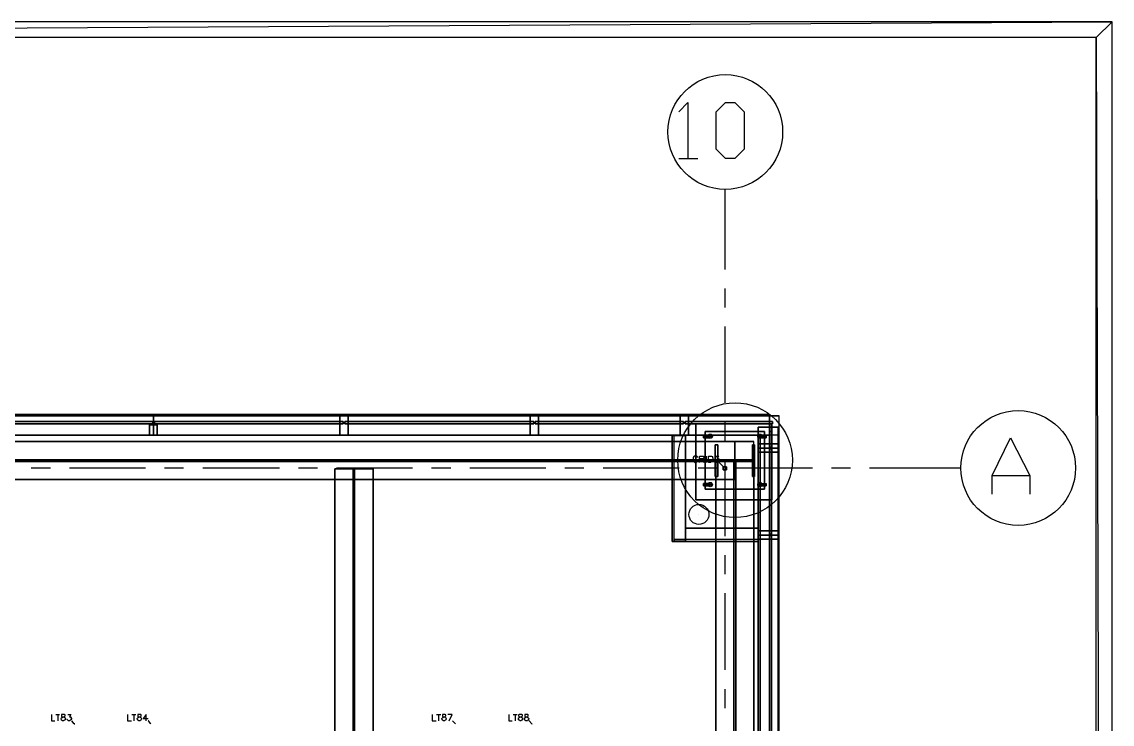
# Model space of a CAD drawing. Header units: metres. Extents: x 114 to 218, y 8 to 180.
# Drawn here: x 179.33 to 213.69, y 153.97 to 176.08 of the extents above; entities that cross this region are included whole.
import ezdxf

# ---------------------------------------------------------------- set-up
doc = ezdxf.new("R2010")
doc.units = ezdxf.units.M
doc.header["$MEASUREMENT"] = 0
for name, color, linetype in [('A-2D-GLAZ', 7, 'Continuous'), ('A-2D-GLAZ-CWMG', 7, 'Continuous'), ('A-2D-I-WALL', 7, 'Continuous'), ('A-3D-GLAZ-CURT', 7, 'Continuous'), ('A-3D-GLAZ-CWMG', 7, 'Continuous'), ('A-3D-I-WALL', 7, 'Continuous'), ('A-TFP-GRID-REFERENCE', 7, 'Continuous'), ('A_GRID', 7, 'Continuous'), ('E-TFP-LIGHT', 7, 'Continuous'), ('PL-ST-Pipe', 7, 'Continuous'), ('S-3D-BEAM', 7, 'Continuous'), ('S-3D-Cols', 7, 'Continuous'), ('S-3D-FTNG', 7, 'Continuous'), ('S-3D-PILR', 7, 'Continuous'), ('S-3D-SLAB', 7, 'Continuous'), ('S-3D-Steel', 7, 'Continuous'), ('S-3D-WALL', 7, 'Continuous')]:
    doc.layers.add(name, color=color, linetype=linetype)

msp = doc.modelspace()

# ---------------------------------------------------------------- linework, layer by layer
for points in [[(123.92, 176.085), (124.428, 175.593), (213.688, 176.085), (123.92, 176.085), (123.92, 176.085)], [(124.428, 175.593), (213.688, 176.085), (213.18, 175.593), (124.428, 175.593), (124.428, 175.593)], [(213.688, 176.085), (213.18, 175.593), (213.688, 12.285), (213.688, 176.085), (213.688, 176.085)], [(213.18, 175.593), (213.688, 12.285), (213.18, 12.792), (213.18, 175.593), (213.18, 175.593)]]:
    msp.add_lwpolyline(points)
at = {"layer": 'A-2D-GLAZ', "color": 9, "true_color": 0xbababa}
for points in [[(177.51, 163.426), (183.463, 163.426), (183.463, 163.503), (177.51, 163.503), (177.51, 163.426)], [(183.509, 163.426), (189.462, 163.426), (189.462, 163.503), (183.509, 163.503), (183.509, 163.426)], [(189.508, 163.426), (195.461, 163.426), (195.461, 163.503), (189.508, 163.503), (189.508, 163.426)], [(195.507, 163.426), (200.183, 163.426), (200.183, 163.503), (195.507, 163.503), (195.507, 163.426)], [(200.229, 163.426), (202.982, 163.426), (202.982, 163.503), (200.229, 163.503), (200.229, 163.426)], [(202.89, 163.426), (202.89, 162.687), (202.952, 162.687), (202.952, 163.426), (202.89, 163.426)], [(202.89, 162.641), (202.89, 159.949), (202.952, 159.949), (202.952, 162.641), (202.89, 162.641)], [(202.89, 159.903), (202.89, 153.351), (202.952, 153.351), (202.952, 159.903), (202.89, 159.903)]]:
    msp.add_lwpolyline(points, dxfattribs=at)
at = {"layer": 'A-2D-GLAZ-CWMG', "color": 9, "true_color": 0xbababa}
for points in [[(167.112, 163.718), (189.354, 163.718)], [(189.616, 163.072), (189.616, 163.718), (189.354, 163.718), (189.354, 163.072)], [(189.616, 163.718), (195.353, 163.718)], [(195.614, 163.072), (195.614, 163.718), (195.353, 163.718), (195.353, 163.072)], [(195.614, 163.718), (200.075, 163.718)], [(200.337, 163.072), (200.337, 163.718), (200.075, 163.718), (200.075, 163.072), (200.337, 163.072)], [(200.337, 163.718), (202.89, 163.718), (202.89, 163.503)], [(183.601, 163.072), (183.601, 163.395), (183.509, 163.395), (183.509, 163.503), (183.463, 163.503), (183.463, 163.395), (183.355, 163.395), (183.355, 163.072)], [(202.536, 163.318), (202.89, 163.318)], [(202.536, 163.318), (202.536, 162.795)], [(202.952, 163.318), (203.167, 163.318), (203.167, 162.795)], [(183.678, 163.072), (183.74, 163.072)], [(189.677, 163.072), (189.739, 163.072)], [(195.676, 163.072), (195.753, 163.072)], [(199.768, 163.072), (200.075, 163.072)], [(200.337, 163.072), (202.89, 163.072)], [(202.536, 162.534), (203.167, 162.534), (203.167, 162.795), (202.536, 162.795), (202.536, 162.534)], [(202.536, 162.534), (202.536, 160.134)], [(203.167, 162.534), (203.167, 160.057)], [(202.536, 159.796), (203.167, 159.796), (203.167, 160.057), (202.536, 160.057), (202.536, 159.796)], [(203.167, 159.796), (203.167, 146.983)], [(202.536, 159.719), (202.536, 153.458)]]:
    msp.add_lwpolyline(points, dxfattribs=at)
at = {"layer": 'A-2D-I-WALL', "color": 9, "true_color": 0xbababa}
for points in [[(199.829, 163.057), (199.829, 159.719)], [(200.244, 160.134), (200.244, 163.057), (199.829, 163.057)], [(199.891, 159.78), (199.891, 163.057)], [(199.829, 159.719), (202.536, 159.719), (202.536, 160.134), (200.244, 160.134)], [(202.536, 159.78), (199.891, 159.78)]]:
    msp.add_lwpolyline(points, dxfattribs=at)
at = {"layer": 'A-3D-GLAZ-CURT', "color": 131, "true_color": 0x7fffff}
for points in [[(183.463, 163.503), (177.51, 163.503), (183.463, 163.503)], [(183.463, 163.426), (177.51, 163.426), (183.463, 163.426)], [(183.463, 163.426), (183.463, 163.503), (183.463, 163.426)], [(183.463, 163.503), (183.463, 163.503)], [(183.463, 163.503), (183.463, 163.503)], [(183.463, 163.426), (183.463, 163.426)], [(183.509, 163.426), (183.509, 163.503), (183.509, 163.426)], [(189.462, 163.503), (183.509, 163.503), (189.462, 163.503)], [(183.509, 163.503), (183.509, 163.503)], [(183.509, 163.503), (183.509, 163.503)], [(189.462, 163.426), (183.509, 163.426), (189.462, 163.426)], [(183.509, 163.426), (183.509, 163.426)], [(183.509, 163.426), (183.509, 163.426)], [(189.462, 163.426), (189.462, 163.503), (189.462, 163.426)], [(189.462, 163.503), (189.462, 163.503)], [(189.462, 163.503), (189.462, 163.503)], [(189.462, 163.426), (189.462, 163.426)], [(189.508, 163.426), (189.508, 163.503), (189.508, 163.426)], [(195.461, 163.503), (189.508, 163.503), (195.461, 163.503)], [(189.508, 163.503), (189.508, 163.503)], [(189.508, 163.503), (189.508, 163.503)], [(195.461, 163.426), (189.508, 163.426), (195.461, 163.426)], [(189.508, 163.426), (189.508, 163.426)], [(189.508, 163.426), (189.508, 163.426)], [(195.461, 163.426), (195.461, 163.503), (195.461, 163.426)], [(195.461, 163.503), (195.461, 163.503)], [(195.461, 163.503), (195.461, 163.503)], [(195.461, 163.426), (195.461, 163.426)], [(195.507, 163.426), (195.507, 163.503), (195.507, 163.426)], [(200.183, 163.503), (195.507, 163.503), (200.183, 163.503)], [(195.507, 163.503), (195.507, 163.503)], [(195.507, 163.503), (195.507, 163.503)], [(200.183, 163.426), (195.507, 163.426), (200.183, 163.426)], [(195.507, 163.426), (195.507, 163.426)], [(195.507, 163.426), (195.507, 163.426)], [(200.183, 163.426), (200.183, 163.503), (200.183, 163.426)], [(200.183, 163.503), (200.183, 163.503)], [(200.183, 163.503), (200.183, 163.503)], [(200.183, 163.426), (200.183, 163.426)], [(202.982, 163.426), (200.229, 163.426), (202.982, 163.426), (202.982, 163.503), (200.229, 163.503), (200.229, 163.426), (200.229, 163.503), (202.982, 163.503), (202.982, 163.426)], [(200.229, 163.503), (200.229, 163.503)], [(200.229, 163.503), (200.229, 163.503)], [(200.229, 163.426), (200.229, 163.426)], [(200.229, 163.426), (200.229, 163.426)], [(202.89, 162.687), (202.89, 163.426), (202.89, 162.687), (202.952, 162.687), (202.952, 163.426), (202.89, 163.426), (202.952, 163.426), (202.952, 162.687), (202.89, 162.687)], [(202.89, 163.426), (202.89, 163.426)], [(202.89, 163.426), (202.89, 163.426)], [(202.952, 163.426), (202.952, 163.426)], [(202.952, 163.426), (202.952, 163.426)], [(202.982, 163.503), (202.982, 163.503)], [(202.982, 163.503), (202.982, 163.503)], [(202.982, 163.426), (202.982, 163.426)], [(202.89, 163.18), (202.952, 163.18), (202.952, 162.687), (202.89, 162.687), (202.952, 162.687), (202.952, 163.18), (202.89, 163.18), (202.89, 162.687), (202.89, 163.18)], [(202.89, 163.18), (202.89, 163.18)], [(202.952, 163.18), (202.952, 163.18)], [(202.89, 162.687), (202.89, 162.687)], [(202.89, 162.687), (202.89, 162.687)], [(202.89, 159.949), (202.89, 162.641), (202.89, 159.949), (202.952, 159.949), (202.952, 162.641), (202.89, 162.641), (202.952, 162.641), (202.952, 159.949), (202.89, 159.949)], [(202.89, 162.641), (202.89, 162.641)], [(202.89, 162.641), (202.89, 162.641)], [(202.89, 162.641), (202.952, 162.641), (202.952, 159.949), (202.89, 159.949), (202.952, 159.949), (202.952, 162.641), (202.89, 162.641), (202.89, 159.949), (202.89, 162.641)], [(202.89, 162.641), (202.89, 162.641)], [(202.952, 162.687), (202.952, 162.687)], [(202.952, 162.687), (202.952, 162.687)], [(202.952, 162.687), (202.952, 162.687)], [(202.952, 162.641), (202.952, 162.641)], [(202.952, 162.641), (202.952, 162.641)], [(202.952, 162.641), (202.952, 162.641)], [(202.89, 159.949), (202.89, 159.949)], [(202.89, 159.949), (202.89, 159.949)], [(202.89, 153.351), (202.89, 159.903), (202.89, 153.351), (202.952, 153.351), (202.952, 159.903), (202.89, 159.903), (202.952, 159.903), (202.952, 153.351), (202.89, 153.351)], [(202.89, 159.903), (202.89, 159.903)], [(202.89, 159.903), (202.89, 159.903)], [(202.89, 159.903), (202.952, 159.903), (202.952, 153.351), (202.89, 153.351), (202.952, 153.351), (202.952, 159.903), (202.89, 159.903), (202.89, 153.351), (202.89, 159.903)], [(202.89, 159.903), (202.89, 159.903)], [(202.952, 159.949), (202.952, 159.949)], [(202.952, 159.949), (202.952, 159.949)], [(202.952, 159.949), (202.952, 159.949)], [(202.952, 159.903), (202.952, 159.903)], [(202.952, 159.903), (202.952, 159.903)], [(202.952, 159.903), (202.952, 159.903)]]:
    msp.add_lwpolyline(points, dxfattribs=at)
at = {"layer": 'A-3D-GLAZ-CWMG', "color": 8, "true_color": 0x808080}
for points in [[(177.479, 163.072), (177.479, 163.072), (177.479, 163.718), (183.478, 163.718), (183.478, 163.072), (177.479, 163.072), (177.479, 163.718), (183.478, 163.718), (183.478, 163.072), (177.479, 163.072)], [(177.479, 163.072), (183.478, 163.072), (183.478, 163.718)], [(177.479, 163.718), (177.479, 163.072), (183.478, 163.072)], [(183.478, 163.718), (177.479, 163.718), (183.478, 163.718)], [(183.478, 163.072), (183.478, 163.718), (189.354, 163.718), (183.478, 163.718), (183.478, 163.072), (189.354, 163.072), (183.478, 163.072)], [(183.478, 163.718), (183.478, 163.718)], [(183.478, 163.718), (183.478, 163.718)], [(183.478, 163.718), (183.478, 163.718)], [(183.478, 163.072), (183.478, 163.718)], [(183.478, 163.718), (183.478, 163.718)], [(189.354, 163.072), (183.478, 163.072), (183.478, 163.718), (183.478, 163.072), (189.354, 163.072)], [(189.354, 163.718), (183.478, 163.718), (189.354, 163.718), (189.354, 163.072), (189.354, 163.718)], [(183.478, 163.718), (183.478, 163.718)], [(183.478, 163.718), (183.478, 163.718)], [(189.354, 163.718), (189.354, 163.072), (189.354, 163.718)], [(189.354, 163.718), (189.354, 163.718)], [(189.354, 163.718), (189.354, 163.718)], [(189.616, 163.718), (189.354, 163.718), (189.354, 163.072), (189.616, 163.072), (189.616, 163.718), (189.616, 163.072), (189.354, 163.072), (189.354, 163.718), (189.616, 163.718)], [(189.354, 163.718), (189.354, 163.718)], [(189.354, 163.718), (189.354, 163.718)], [(195.353, 163.718), (189.616, 163.718)], [(189.616, 163.718), (195.353, 163.718)], [(189.616, 163.718), (189.616, 163.072), (189.616, 163.718)], [(189.616, 163.718), (189.616, 163.718)], [(189.616, 163.718), (189.616, 163.718)], [(195.353, 163.718), (189.616, 163.718), (195.353, 163.718)], [(189.616, 163.718), (189.616, 163.072), (189.616, 163.718)], [(189.616, 163.718), (189.616, 163.718)], [(189.616, 163.718), (189.616, 163.718)], [(195.353, 163.718), (195.353, 163.072), (195.353, 163.718)], [(195.353, 163.718), (195.353, 163.718)], [(195.353, 163.718), (195.353, 163.718)], [(195.614, 163.718), (195.353, 163.718), (195.353, 163.072), (195.614, 163.072), (195.614, 163.718), (195.614, 163.072), (195.353, 163.072), (195.353, 163.718), (195.614, 163.718)], [(195.353, 163.718), (195.353, 163.718)], [(195.353, 163.718), (195.353, 163.072), (195.353, 163.718)], [(195.353, 163.718), (195.353, 163.718)], [(200.075, 163.718), (195.614, 163.718)], [(195.614, 163.718), (200.075, 163.718)], [(195.614, 163.718), (195.614, 163.072), (195.614, 163.718)], [(195.614, 163.718), (195.614, 163.718)], [(195.614, 163.718), (195.614, 163.718)], [(200.075, 163.718), (195.614, 163.718), (200.075, 163.718)], [(195.614, 163.718), (195.614, 163.072), (195.614, 163.718)], [(195.614, 163.718), (195.614, 163.718)], [(195.614, 163.718), (195.614, 163.718)], [(200.075, 163.718), (200.075, 163.072), (200.075, 163.718)], [(200.075, 163.718), (200.075, 163.718)], [(200.075, 163.718), (200.075, 163.718)], [(200.337, 163.718), (200.075, 163.718), (200.075, 163.072), (200.337, 163.072), (200.337, 163.718), (200.337, 163.072), (200.075, 163.072), (200.075, 163.718), (200.337, 163.718)], [(200.075, 163.718), (200.075, 163.718)], [(200.075, 163.718), (200.075, 163.072), (200.075, 163.718)], [(200.075, 163.718), (200.075, 163.718)], [(202.89, 163.718), (200.337, 163.718)], [(200.337, 163.718), (202.89, 163.718)], [(200.337, 163.718), (200.337, 163.072), (200.337, 163.718)], [(200.337, 163.718), (200.337, 163.718)], [(200.337, 163.718), (200.337, 163.718)], [(202.89, 163.718), (200.337, 163.718), (202.89, 163.718)], [(200.337, 163.718), (200.337, 163.072), (200.337, 163.718)], [(200.337, 163.718), (200.337, 163.718)], [(200.337, 163.718), (200.337, 163.718)], [(202.89, 163.718), (202.89, 163.072), (202.89, 163.718)], [(202.89, 163.718), (202.89, 163.718)], [(202.89, 163.718), (202.89, 163.072), (202.89, 163.718)], [(202.89, 163.718), (202.89, 163.718)], [(183.601, 163.395), (183.509, 163.395), (183.509, 163.503), (183.463, 163.503), (183.463, 163.395), (183.355, 163.395), (183.355, 163.072), (183.601, 163.072), (183.601, 163.395), (183.601, 163.072), (183.355, 163.072), (183.355, 163.395), (183.463, 163.395), (183.463, 163.503), (183.509, 163.503), (183.509, 163.395), (183.601, 163.395)], [(183.355, 163.395), (183.355, 163.395)], [(183.355, 163.395), (183.355, 163.395)], [(183.463, 163.503), (183.463, 163.503)], [(183.463, 163.503), (183.463, 163.503)], [(183.463, 163.395), (183.463, 163.395)], [(183.463, 163.395), (183.463, 163.395)], [(183.509, 163.503), (183.509, 163.503)], [(183.509, 163.503), (183.509, 163.503)], [(183.509, 163.395), (183.509, 163.395)], [(183.509, 163.395), (183.509, 163.395)], [(183.601, 163.395), (183.601, 163.395)], [(183.601, 163.395), (183.601, 163.395)], [(202.536, 163.318), (202.536, 163.318)], [(202.536, 163.072), (202.536, 163.318), (203.167, 163.318), (203.167, 163.072), (203.167, 163.072), (202.536, 163.072), (202.536, 163.318), (203.167, 163.318), (203.167, 163.072), (202.536, 163.072)], [(202.536, 163.318), (202.536, 163.318)], [(203.167, 163.318), (202.536, 163.318), (202.536, 162.657), (203.167, 162.657), (203.167, 163.318), (203.167, 162.657), (202.536, 162.657), (202.536, 163.318), (203.167, 163.318)], [(202.536, 163.318), (202.536, 163.318)], [(202.536, 163.318), (202.536, 163.318)], [(202.536, 163.318), (202.536, 162.657), (203.167, 162.657), (202.536, 162.657), (202.536, 163.318)], [(203.167, 163.318), (202.536, 163.318), (203.167, 163.318)], [(202.536, 163.318), (202.536, 163.318)], [(202.536, 163.318), (202.536, 163.318)], [(203.167, 163.318), (203.167, 163.318)], [(203.167, 163.318), (203.167, 163.318)], [(203.167, 162.657), (203.167, 163.318), (203.167, 162.657)], [(203.167, 163.318), (203.167, 163.318)], [(203.167, 163.318), (203.167, 163.318)], [(183.355, 163.072), (183.355, 163.072)], [(183.355, 163.072), (183.355, 163.072)], [(183.478, 163.072), (183.478, 163.072)], [(183.478, 163.072), (183.478, 163.072)], [(183.478, 163.072), (183.478, 163.072)], [(183.478, 163.072), (183.478, 163.072)], [(183.478, 163.072), (183.478, 163.072)], [(183.478, 163.072), (183.478, 163.072)], [(183.478, 163.072), (183.478, 163.072)], [(183.478, 163.072), (183.478, 163.072)], [(183.478, 163.072), (183.478, 163.072)], [(183.601, 163.072), (183.601, 163.072)], [(183.601, 163.072), (183.601, 163.072)], [(189.354, 163.072), (189.354, 163.072)], [(189.354, 163.072), (189.354, 163.072)], [(189.354, 163.072), (189.354, 163.072)], [(189.354, 163.072), (189.354, 163.072)], [(189.354, 163.072), (189.354, 163.072)], [(189.354, 163.072), (189.354, 163.072)], [(195.353, 163.072), (189.616, 163.072)], [(195.353, 163.072), (189.616, 163.072)], [(189.616, 163.072), (189.616, 163.072)], [(189.616, 163.072), (189.616, 163.072)], [(189.616, 163.072), (189.616, 163.072)], [(189.616, 163.072), (189.616, 163.072)], [(189.616, 163.072), (195.353, 163.072), (189.616, 163.072)], [(189.616, 163.072), (189.616, 163.072)], [(189.616, 163.072), (189.616, 163.072)], [(195.353, 163.072), (195.353, 163.072)], [(195.353, 163.072), (195.353, 163.072)], [(195.353, 163.072), (195.353, 163.072)], [(195.353, 163.072), (195.353, 163.072)], [(195.353, 163.072), (195.353, 163.072)], [(195.353, 163.072), (195.353, 163.072)], [(200.075, 163.072), (195.614, 163.072)], [(200.075, 163.072), (195.614, 163.072)], [(195.614, 163.072), (195.614, 163.072)], [(195.614, 163.072), (195.614, 163.072)], [(195.614, 163.072), (195.614, 163.072)], [(195.614, 163.072), (195.614, 163.072)], [(195.614, 163.072), (200.075, 163.072), (195.614, 163.072)], [(195.614, 163.072), (195.614, 163.072)], [(195.614, 163.072), (195.614, 163.072)], [(200.075, 163.072), (200.075, 163.072)], [(200.075, 163.072), (200.075, 163.072)], [(200.075, 163.072), (200.075, 163.072)], [(200.075, 163.072), (200.075, 163.072)], [(200.075, 163.072), (200.075, 163.072)], [(200.075, 163.072), (200.075, 163.072)], [(202.89, 163.072), (200.337, 163.072)], [(202.89, 163.072), (200.337, 163.072)], [(200.337, 163.072), (200.337, 163.072)], [(200.337, 163.072), (200.337, 163.072)], [(200.337, 163.072), (200.337, 163.072)], [(200.337, 163.072), (200.337, 163.072)], [(200.337, 163.072), (202.89, 163.072), (200.337, 163.072)], [(200.337, 163.072), (200.337, 163.072)], [(200.337, 163.072), (200.337, 163.072)], [(202.536, 163.072), (202.536, 163.072)], [(202.89, 163.072), (202.89, 163.072)], [(202.89, 163.072), (202.89, 163.072)], [(202.89, 163.072), (202.89, 163.072)], [(202.89, 163.072), (202.89, 163.072)], [(203.167, 163.072), (203.167, 163.072)], [(203.167, 163.072), (203.167, 163.072)], [(202.536, 162.795), (202.536, 162.795)], [(202.536, 162.534), (202.536, 162.795), (203.167, 162.795), (203.167, 162.534), (203.167, 162.534), (202.536, 162.534), (202.536, 162.795), (203.167, 162.795), (203.167, 162.534), (202.536, 162.534)], [(202.536, 162.795), (202.536, 162.795)], [(202.536, 162.795), (202.536, 162.795)], [(203.167, 162.534), (203.167, 162.795), (202.536, 162.795), (202.536, 162.534), (203.167, 162.534), (202.536, 162.534), (202.536, 162.795), (203.167, 162.795), (203.167, 162.534)], [(202.536, 162.795), (202.536, 162.795)], [(202.536, 162.657), (202.536, 162.657), (203.167, 162.657), (203.167, 159.919), (202.536, 159.919), (202.536, 162.657), (203.167, 162.657), (203.167, 159.919), (202.536, 159.919), (202.536, 162.657)], [(202.536, 162.657), (202.536, 162.657)], [(202.536, 162.657), (202.536, 162.657)], [(202.536, 162.657), (202.536, 162.657)], [(202.536, 162.657), (202.536, 162.657)], [(203.167, 162.657), (202.536, 162.657)], [(202.536, 162.657), (202.536, 159.919), (203.167, 159.919)], [(203.167, 162.657), (202.536, 162.657), (202.536, 159.919)], [(202.536, 162.657), (202.536, 162.657)], [(202.536, 162.657), (202.536, 162.657)], [(202.536, 162.657), (202.536, 162.657)], [(202.536, 162.657), (202.536, 162.657)], [(202.536, 162.534), (202.536, 162.534)], [(202.536, 162.534), (202.536, 162.534)], [(202.536, 162.534), (202.536, 162.534)], [(203.167, 162.795), (203.167, 162.795)], [(203.167, 162.795), (203.167, 162.795)], [(203.167, 162.795), (203.167, 162.795)], [(203.167, 162.795), (203.167, 162.795)], [(203.167, 162.657), (203.167, 162.657)], [(203.167, 162.657), (203.167, 162.657)], [(203.167, 162.657), (203.167, 162.657)], [(203.167, 159.919), (203.167, 162.657), (203.167, 159.919)], [(203.167, 162.657), (203.167, 162.657)], [(203.167, 162.657), (203.167, 162.657)], [(203.167, 162.657), (203.167, 162.657)], [(203.167, 162.657), (203.167, 162.657)], [(203.167, 162.534), (203.167, 162.534)], [(203.167, 162.534), (203.167, 162.534)], [(203.167, 162.534), (203.167, 162.534)], [(203.167, 162.534), (203.167, 162.534)], [(202.536, 160.057), (202.536, 160.057)], [(203.167, 159.796), (203.167, 160.057), (202.536, 160.057), (202.536, 159.796), (203.167, 159.796), (202.536, 159.796), (202.536, 160.057), (203.167, 160.057), (203.167, 159.796)], [(202.536, 160.057), (202.536, 160.057)], [(202.536, 160.057), (202.536, 160.057)], [(202.536, 159.796), (202.536, 160.057), (203.167, 160.057), (203.167, 159.796), (203.167, 159.796), (202.536, 159.796), (202.536, 160.057), (203.167, 160.057), (203.167, 159.796), (202.536, 159.796)], [(202.536, 160.057), (202.536, 160.057)], [(202.536, 159.919), (202.536, 159.919), (203.167, 159.919), (203.167, 153.32), (202.536, 153.32), (202.536, 159.919), (203.167, 159.919), (203.167, 153.32), (202.536, 153.32), (202.536, 159.919)], [(202.536, 159.919), (202.536, 159.919)], [(202.536, 159.919), (202.536, 159.919)], [(202.536, 159.919), (202.536, 159.919)], [(202.536, 159.919), (202.536, 159.919)], [(202.536, 159.919), (203.167, 159.919)], [(202.536, 159.919), (202.536, 159.919)], [(202.536, 159.919), (202.536, 159.919)], [(202.536, 159.919), (202.536, 159.919)], [(203.167, 159.919), (202.536, 159.919)], [(202.536, 159.919), (202.536, 153.32), (203.167, 153.32)], [(203.167, 159.919), (202.536, 159.919), (202.536, 153.32)], [(202.536, 159.919), (202.536, 159.919)], [(202.536, 159.919), (202.536, 159.919)], [(202.536, 159.796), (202.536, 159.796)], [(202.536, 159.796), (202.536, 159.796)], [(202.536, 159.796), (202.536, 159.796)], [(203.167, 160.057), (203.167, 160.057)], [(203.167, 160.057), (203.167, 160.057)], [(203.167, 160.057), (203.167, 160.057)], [(203.167, 160.057), (203.167, 160.057)], [(203.167, 159.919), (203.167, 159.919)], [(203.167, 159.919), (203.167, 159.919)], [(203.167, 159.919), (203.167, 159.919)], [(203.167, 159.919), (203.167, 159.919)], [(203.167, 159.919), (203.167, 159.919)], [(203.167, 153.32), (203.167, 159.919), (203.167, 153.32)], [(203.167, 159.919), (203.167, 159.919)], [(203.167, 159.919), (203.167, 159.919)], [(203.167, 159.796), (203.167, 159.796)], [(203.167, 159.796), (203.167, 159.796)], [(203.167, 159.796), (203.167, 159.796)], [(203.167, 159.796), (203.167, 159.796)]]:
    msp.add_lwpolyline(points, dxfattribs=at)
at = {"layer": 'A-3D-I-WALL', "color": 42, "true_color": 0xdda500}
for points in [[(199.829, 163.057), (199.829, 159.719), (199.891, 159.719), (199.891, 159.78), (199.891, 163.057), (199.829, 163.057)], [(199.829, 163.057), (199.829, 159.719), (200.244, 159.719), (200.244, 160.134), (200.244, 163.057), (199.829, 163.057), (200.244, 163.057), (200.244, 160.134), (200.244, 159.719), (199.891, 159.719), (199.829, 159.719), (199.829, 163.057)], [(199.829, 163.057), (199.829, 163.057)], [(199.829, 163.057), (199.829, 163.057)], [(199.891, 159.78), (200.244, 159.78), (200.244, 160.134), (200.244, 163.057), (199.891, 163.057)], [(199.891, 163.057), (199.891, 163.057)], [(200.244, 163.057), (200.244, 163.057)], [(200.244, 163.057), (200.244, 163.057)], [(200.244, 159.719), (202.536, 159.719), (202.536, 159.78), (200.244, 159.78), (199.891, 159.78), (199.891, 159.719), (200.244, 159.719), (200.244, 160.134), (202.536, 160.134)], [(200.244, 160.134), (200.244, 160.134)], [(200.244, 160.134), (200.244, 160.134)], [(200.244, 160.134), (200.244, 160.134)], [(202.536, 159.78), (202.536, 160.134), (200.244, 160.134), (200.244, 159.78)], [(200.244, 160.134), (200.244, 160.134)], [(200.244, 159.719), (200.244, 160.134), (202.536, 160.134), (202.536, 159.719), (200.244, 159.719), (202.536, 159.719)], [(200.244, 160.134), (200.244, 160.134)], [(200.244, 160.134), (200.244, 160.134)], [(202.536, 160.134), (202.536, 159.719)], [(202.536, 160.134), (202.536, 160.134)], [(202.536, 160.134), (202.536, 160.134)], [(199.891, 159.78), (199.891, 159.78)], [(199.891, 159.78), (199.891, 159.78)], [(200.244, 159.78), (200.244, 159.78)], [(200.244, 159.78), (200.244, 159.78)], [(202.536, 159.78), (202.536, 159.78)], [(199.829, 159.719), (199.829, 159.719)], [(199.829, 159.719), (199.829, 159.719)], [(199.891, 159.719), (199.891, 159.719)], [(199.891, 159.719), (199.891, 159.719)], [(199.891, 159.719), (199.891, 159.719)], [(200.244, 159.719), (200.244, 159.719)], [(200.244, 159.719), (200.244, 159.719)], [(200.244, 159.719), (200.244, 159.719)], [(202.536, 159.719), (202.536, 159.719)], [(202.536, 159.719), (202.536, 159.719)]]:
    msp.add_lwpolyline(points, dxfattribs=at)
at = {"layer": 'A-TFP-GRID-REFERENCE', "color": 1, "true_color": 0xff0000}
for points in [[(200.629, 162.364), (200.614, 162.395), (200.598, 162.41), (200.583, 162.41), (200.537, 162.41), (200.521, 162.41), (200.506, 162.395), (200.49, 162.364), (200.49, 162.349), (200.49, 162.287), (200.49, 162.272), (200.506, 162.241), (200.521, 162.226), (200.537, 162.211), (200.583, 162.211), (200.598, 162.226), (200.614, 162.241), (200.629, 162.272), (200.629, 162.287), (200.583, 162.287)], [(200.69, 162.211), (200.69, 162.41), (200.783, 162.41), (200.814, 162.41), (200.814, 162.395), (200.829, 162.38), (200.829, 162.364), (200.814, 162.349), (200.814, 162.334), (200.783, 162.318), (200.69, 162.318)], [(200.752, 162.318), (200.829, 162.211)], [(200.89, 162.41), (200.89, 162.211)], [(200.967, 162.211), (200.967, 162.41), (201.029, 162.41), (201.06, 162.41), (201.09, 162.395), (201.09, 162.364), (201.106, 162.349), (201.106, 162.287), (201.09, 162.272), (201.09, 162.241), (201.06, 162.226), (201.029, 162.211), (200.967, 162.211)], [(201.183, 162.41), (201.29, 162.41), (201.229, 162.349), (201.26, 162.349), (201.275, 162.334), (201.29, 162.318), (201.29, 162.287), (201.29, 162.272), (201.29, 162.241), (201.26, 162.226), (201.229, 162.211), (201.213, 162.211), (201.183, 162.226), (201.167, 162.241), (201.152, 162.257)], [(201.444, 162.072), (201.306, 162.211)], [(201.536, 162.072), (201.429, 162.072), (201.429, 161.98), (201.429, 162.072), (201.536, 162.072)], [(201.429, 162.072), (201.429, 162.072)], [(201.429, 162.072), (201.429, 162.072)], [(201.536, 161.98), (201.429, 161.98), (201.536, 161.98)], [(201.429, 161.98), (201.429, 161.98)], [(201.429, 161.98), (201.429, 161.98)], [(201.444, 162.072), (201.444, 162.057), (201.444, 162.057), (201.444, 162.072), (201.444, 162.072)], [(201.536, 161.98), (201.536, 162.072), (201.536, 161.98)], [(201.536, 162.072), (201.536, 162.072)], [(201.536, 162.072), (201.536, 162.072)], [(201.536, 161.98), (201.536, 161.98)]]:
    msp.add_lwpolyline(points, dxfattribs=at)
at = {"layer": 'A_GRID', "color": 1, "true_color": 0xff0000}
for points in [[(200.029, 173.255), (200.321, 173.547), (200.321, 171.778)], [(201.506, 171.778), (201.213, 172.07), (201.213, 173.255), (201.506, 173.547), (201.798, 173.547), (202.09, 173.255), (202.09, 172.07), (201.798, 171.778), (201.506, 171.778)], [(200.029, 171.778), (200.629, 171.778)], [(201.49, 168.286), (201.49, 170.809)], [(201.49, 167.087), (201.49, 167.686)], [(201.49, 164.087), (201.49, 166.487)], [(201.49, 162.887), (201.49, 163.487)], [(209.904, 161.211), (209.904, 161.795), (210.489, 162.98), (211.089, 161.795), (211.089, 161.211)], [(201.49, 159.888), (201.49, 162.287)], [(180.233, 162.026), (179.633, 162.026)], [(183.232, 162.026), (180.833, 162.026)], [(184.432, 162.026), (183.832, 162.026)], [(187.447, 162.026), (185.032, 162.026)], [(188.647, 162.026), (188.047, 162.026)], [(191.646, 162.026), (189.246, 162.026)], [(192.846, 162.026), (192.246, 162.026)], [(195.845, 162.026), (193.446, 162.026)], [(197.045, 162.026), (196.445, 162.026)], [(200.044, 162.026), (197.645, 162.026)], [(201.244, 162.026), (200.644, 162.026)], [(204.244, 162.026), (201.844, 162.026)], [(205.443, 162.026), (204.844, 162.026)], [(208.92, 162.026), (206.043, 162.026)], [(209.904, 161.795), (211.089, 161.795)], [(201.49, 158.688), (201.49, 159.288)], [(201.49, 155.673), (201.49, 158.088)], [(201.49, 154.473), (201.49, 155.073)]]:
    msp.add_lwpolyline(points, dxfattribs=at)
for centre in [(201.498, 172.616), (210.727, 162.034)]:
    msp.add_circle(centre, 1.807, dxfattribs=at)
at = {"layer": 'E-TFP-LIGHT', "color": 5, "true_color": 0x0000ff}
for points in [[(180.264, 154.274), (180.264, 154.074), (180.371, 154.074)], [(180.402, 154.274), (180.525, 154.274)], [(180.463, 154.274), (180.463, 154.074)], [(180.617, 154.274), (180.587, 154.274), (180.587, 154.258), (180.587, 154.227), (180.587, 154.212), (180.602, 154.197), (180.648, 154.197), (180.679, 154.181), (180.694, 154.166), (180.71, 154.15), (180.71, 154.12), (180.694, 154.104), (180.679, 154.089), (180.648, 154.074), (180.617, 154.074), (180.587, 154.089), (180.587, 154.104), (180.571, 154.12), (180.571, 154.15), (180.587, 154.166), (180.602, 154.181), (180.633, 154.197), (180.663, 154.197), (180.679, 154.212), (180.694, 154.227), (180.694, 154.258), (180.679, 154.274), (180.648, 154.274), (180.617, 154.274)], [(180.786, 154.274), (180.879, 154.274), (180.833, 154.197), (180.848, 154.197), (180.879, 154.197), (180.879, 154.181), (180.894, 154.15), (180.894, 154.135), (180.879, 154.104), (180.863, 154.089), (180.833, 154.074), (180.802, 154.074), (180.786, 154.089), (180.771, 154.104), (180.756, 154.12)], [(182.663, 154.274), (182.663, 154.074), (182.786, 154.074)], [(182.801, 154.274), (182.925, 154.274)], [(182.863, 154.274), (182.863, 154.074)], [(183.017, 154.274), (182.986, 154.274), (182.986, 154.258), (182.986, 154.227), (182.986, 154.212), (183.001, 154.197), (183.048, 154.197), (183.078, 154.181), (183.094, 154.166), (183.109, 154.15), (183.109, 154.12), (183.094, 154.104), (183.078, 154.089), (183.048, 154.074), (183.017, 154.074), (182.986, 154.089), (182.986, 154.104), (182.971, 154.12), (182.971, 154.15), (182.986, 154.166), (183.001, 154.181), (183.032, 154.197), (183.063, 154.197), (183.078, 154.212), (183.094, 154.227), (183.094, 154.258), (183.078, 154.274), (183.048, 154.274), (183.017, 154.274)], [(183.248, 154.074), (183.248, 154.274), (183.155, 154.15), (183.309, 154.15)], [(192.261, 154.274), (192.261, 154.074), (192.384, 154.074)], [(192.4, 154.274), (192.538, 154.274)], [(192.461, 154.274), (192.461, 154.074)], [(192.615, 154.274), (192.584, 154.274), (192.584, 154.258), (192.584, 154.227), (192.584, 154.212), (192.615, 154.197), (192.646, 154.197), (192.677, 154.181), (192.692, 154.166), (192.707, 154.15), (192.707, 154.12), (192.692, 154.104), (192.677, 154.089), (192.661, 154.074), (192.615, 154.074), (192.584, 154.089), (192.584, 154.104), (192.569, 154.12), (192.569, 154.15), (192.584, 154.166), (192.6, 154.181), (192.63, 154.197), (192.661, 154.197), (192.677, 154.212), (192.692, 154.227), (192.692, 154.258), (192.677, 154.274), (192.661, 154.274), (192.615, 154.274)], [(192.8, 154.074), (192.892, 154.274), (192.753, 154.274)], [(194.676, 154.274), (194.676, 154.074), (194.784, 154.074)], [(194.815, 154.274), (194.938, 154.274)], [(194.876, 154.274), (194.876, 154.074)], [(195.03, 154.274), (194.999, 154.274), (194.984, 154.258), (194.984, 154.227), (194.999, 154.212), (195.015, 154.197), (195.061, 154.197), (195.076, 154.181), (195.107, 154.166), (195.107, 154.15), (195.107, 154.12), (195.107, 154.104), (195.091, 154.089), (195.061, 154.074), (195.03, 154.074), (194.999, 154.089), (194.984, 154.104), (194.984, 154.12), (194.984, 154.15), (194.984, 154.166), (195.015, 154.181), (195.03, 154.197), (195.076, 154.197), (195.091, 154.212), (195.107, 154.227), (195.107, 154.258), (195.091, 154.274), (195.061, 154.274), (195.03, 154.274)], [(195.215, 154.274), (195.184, 154.274), (195.184, 154.258), (195.184, 154.227), (195.184, 154.212), (195.215, 154.197), (195.245, 154.197), (195.276, 154.181), (195.291, 154.166), (195.307, 154.15), (195.307, 154.12), (195.291, 154.104), (195.276, 154.089), (195.261, 154.074), (195.215, 154.074), (195.184, 154.089), (195.184, 154.104), (195.168, 154.12), (195.168, 154.15), (195.184, 154.166), (195.199, 154.181), (195.23, 154.197), (195.261, 154.197), (195.276, 154.212), (195.291, 154.227), (195.291, 154.258), (195.276, 154.274), (195.261, 154.274), (195.215, 154.274)], [(180.986, 153.981), (180.91, 154.074)], [(181.002, 153.981), (180.986, 153.981), (180.986, 153.981), (181.002, 153.981), (181.002, 153.981)], [(183.401, 153.981), (183.324, 154.074), (183.309, 154.074)], [(183.401, 153.981), (183.401, 153.981), (183.401, 153.981), (183.401, 153.981)], [(193, 153.981), (192.907, 154.074)], [(193, 153.981), (193, 153.981), (193, 153.981), (193, 153.981)], [(195.399, 153.981), (195.322, 154.074), (195.307, 154.074)], [(195.399, 153.981), (195.415, 153.981), (195.415, 153.981), (195.399, 153.981), (195.399, 153.981)]]:
    msp.add_lwpolyline(points, dxfattribs=at)
at = {"layer": 'PL-ST-Pipe', "color": 2, "true_color": 0xffff00}
for points in [[(200.66, 160.888), (200.66, 160.888)], [(200.66, 160.888), (200.66, 160.888)], [(200.337, 160.565), (200.337, 160.565)], [(200.337, 160.565), (200.337, 160.565)], [(200.66, 160.565), (200.66, 160.565)], [(200.66, 160.565), (200.66, 160.565)], [(200.66, 160.565), (200.66, 160.565)], [(200.66, 160.565), (200.66, 160.565)], [(200.66, 160.565), (200.66, 160.565)], [(200.66, 160.565), (200.66, 160.565)], [(200.967, 160.565), (200.967, 160.565)], [(200.967, 160.565), (200.967, 160.565)], [(200.967, 160.565), (200.967, 160.565)], [(200.967, 160.565), (200.967, 160.565)], [(200.66, 160.257), (200.66, 160.257)], [(200.66, 160.257), (200.66, 160.257)]]:
    msp.add_lwpolyline(points, dxfattribs=at)
msp.add_circle((200.667, 160.572), 0.315, dxfattribs=at)
msp.add_circle((200.667, 160.572), 0.315, dxfattribs=at)
msp.add_circle((200.667, 160.572), 0.315, dxfattribs=at)
msp.add_circle((200.667, 160.572), 0.315, dxfattribs=at)
at = {"layer": 'S-3D-BEAM', "color": 4, "true_color": 0x00ffff}
for points in [[(201.798, 162.872), (201.798, 161.672), (201.798, 161.672), (129.796, 161.672), (129.796, 162.872), (201.798, 162.872)], [(129.796, 162.872), (201.798, 162.872), (129.796, 162.872)], [(201.798, 162.287), (201.798, 162.872), (201.798, 162.872), (129.796, 162.872), (129.796, 162.287), (201.798, 162.287)], [(201.798, 162.872), (201.798, 162.287), (201.798, 162.287), (129.796, 162.287), (129.796, 162.872), (201.798, 162.872)], [(129.796, 162.872), (201.798, 162.872), (129.796, 162.872)], [(201.798, 161.672), (201.798, 162.872), (201.798, 162.872), (129.796, 162.872), (129.796, 161.672), (201.798, 161.672)], [(201.798, 162.241), (201.798, 161.672), (201.798, 162.241), (201.798, 162.241), (129.796, 162.241), (129.796, 161.672), (201.798, 161.672), (201.798, 162.872), (201.798, 162.287)], [(201.798, 162.287), (201.798, 162.872), (201.798, 162.872), (201.798, 161.672), (201.798, 162.241)], [(129.796, 162.287), (201.798, 162.287), (129.796, 162.287)], [(201.798, 162.241), (201.798, 161.672), (201.798, 161.672), (129.796, 161.672), (129.796, 162.241), (201.798, 162.241)], [(129.796, 162.241), (201.798, 162.241), (129.796, 162.241)], [(201.198, 162.272), (202.398, 162.272), (202.398, 162.272), (202.398, 107.836), (201.198, 107.836), (201.198, 162.272)], [(201.198, 107.836), (201.198, 162.272), (201.198, 107.836)], [(201.767, 162.272), (201.198, 162.272), (201.198, 162.272), (201.198, 107.836), (201.767, 107.836), (201.767, 162.272)], [(201.198, 162.272), (201.767, 162.272), (201.767, 162.272), (201.767, 107.836), (201.198, 107.836), (201.198, 162.272)], [(201.198, 107.836), (201.198, 162.272), (201.198, 107.836)], [(202.398, 162.272), (201.198, 162.272), (201.198, 162.272), (201.198, 107.836), (202.398, 107.836), (202.398, 162.272)], [(201.829, 162.272), (202.398, 162.272), (201.829, 162.272), (201.829, 162.272), (201.829, 107.836), (202.398, 107.836), (202.398, 162.272), (202.398, 162.272), (201.198, 162.272), (201.767, 162.272)], [(201.767, 162.272), (201.198, 162.272), (201.198, 162.272), (202.398, 162.272), (201.829, 162.272)], [(201.767, 107.836), (201.767, 162.272), (201.767, 107.836)], [(201.767, 162.272), (201.767, 162.272)], [(201.798, 162.287), (201.798, 162.287)], [(201.798, 162.241), (201.798, 162.241)], [(201.829, 162.272), (202.398, 162.272), (202.398, 162.272), (202.398, 107.836), (201.829, 107.836), (201.829, 162.272)], [(201.829, 107.836), (201.829, 162.272), (201.829, 107.836)], [(201.829, 162.272), (201.829, 162.272)], [(202.398, 107.836), (202.398, 162.272), (202.398, 107.836)], [(202.398, 107.836), (202.398, 162.272), (202.398, 107.836)], [(202.398, 162.272), (202.398, 162.272)], [(189.2, 162.011), (190.4, 162.011), (190.4, 162.011), (190.4, 107.836), (189.2, 107.836), (189.2, 162.011)], [(189.2, 107.836), (189.2, 162.011), (189.2, 107.836)], [(189.769, 162.011), (189.2, 162.011), (189.2, 162.011), (189.2, 107.836), (189.769, 107.836), (189.769, 162.011)], [(189.2, 162.011), (189.769, 162.011), (189.769, 162.011), (189.769, 107.836), (189.2, 107.836), (189.2, 162.011)], [(189.2, 107.836), (189.2, 162.011), (189.2, 107.836)], [(190.4, 162.011), (189.2, 162.011), (189.2, 162.011), (189.2, 107.836), (190.4, 107.836), (190.4, 162.011)], [(189.816, 162.011), (190.4, 162.011), (189.816, 162.011), (189.816, 162.011), (189.816, 107.836), (190.4, 107.836), (190.4, 162.011), (190.4, 162.011), (189.2, 162.011), (189.769, 162.011)], [(189.769, 162.011), (189.2, 162.011), (189.2, 162.011), (190.4, 162.011), (189.816, 162.011)], [(189.769, 107.836), (189.769, 162.011), (189.769, 107.836)], [(189.769, 162.011), (189.769, 162.011)], [(189.816, 162.011), (190.4, 162.011), (190.4, 162.011), (190.4, 107.836), (189.816, 107.836), (189.816, 162.011)], [(189.816, 107.836), (189.816, 162.011), (189.816, 107.836)], [(189.816, 162.011), (189.816, 162.011)], [(190.4, 107.836), (190.4, 162.011), (190.4, 107.836)], [(190.4, 107.836), (190.4, 162.011), (190.4, 107.836)], [(190.4, 162.011), (190.4, 162.011)], [(129.796, 161.672), (201.798, 161.672), (129.796, 161.672)], [(129.796, 161.672), (201.798, 161.672), (129.796, 161.672)], [(201.798, 161.672), (201.798, 161.672)]]:
    msp.add_lwpolyline(points, dxfattribs=at)
at = {"layer": 'S-3D-Cols', "color": 112, "true_color": 0x00dd6e}
for points in [[(201.183, 162.764), (201.183, 162.764), (201.183, 161.764), (201.183, 162.764)], [(201.26, 162.764), (201.26, 162.764), (201.183, 162.764), (201.26, 162.764)], [(201.26, 162.287), (201.26, 162.764), (201.183, 162.764), (201.183, 161.764), (201.26, 161.764), (201.183, 161.764), (201.26, 161.764), (201.26, 162.241)], [(201.183, 162.764), (201.26, 162.764), (201.26, 162.287), (202.352, 162.287), (202.352, 162.764), (202.413, 162.764), (202.413, 161.764), (202.352, 161.764), (202.352, 162.241), (201.26, 162.241), (201.26, 161.764), (201.183, 161.764), (201.183, 162.764)], [(201.26, 162.287), (201.26, 162.287), (201.26, 162.764), (201.26, 162.287)], [(202.352, 162.764), (202.352, 162.764), (202.352, 162.287), (202.352, 162.764)], [(202.413, 162.764), (202.413, 162.764), (202.352, 162.764), (202.413, 162.764)], [(202.413, 161.764), (202.413, 162.764), (202.352, 162.764), (202.352, 162.287)], [(202.413, 161.764), (202.413, 161.764), (202.413, 162.764), (202.413, 161.764)], [(202.352, 162.287), (202.352, 162.287), (201.26, 162.287), (202.352, 162.287)], [(201.26, 162.287), (202.352, 162.287)], [(201.26, 162.241), (201.26, 162.241), (202.352, 162.241), (201.26, 162.241)], [(201.26, 161.764), (201.26, 161.764), (201.26, 162.241), (201.26, 161.764)], [(201.26, 162.241), (202.352, 162.241)], [(202.352, 162.241), (202.352, 162.241), (202.352, 161.764), (202.352, 162.241)], [(202.413, 161.764), (202.352, 161.764), (202.352, 162.241)], [(201.183, 161.764), (201.183, 161.764)], [(202.352, 161.764), (202.352, 161.764), (202.413, 161.764), (202.352, 161.764)]]:
    msp.add_lwpolyline(points, dxfattribs=at)
at = {"layer": 'S-3D-FTNG', "color": 254, "true_color": 0xdcdcdc}
for points in [[(200.567, 163.426), (202.967, 163.426), (202.967, 161.026), (200.567, 161.026), (200.567, 163.426), (200.567, 161.026), (202.967, 161.026), (202.967, 163.426), (200.567, 163.426)], [(200.567, 163.426), (200.567, 163.426)], [(202.967, 163.426), (202.967, 163.426)], [(200.567, 161.026), (200.567, 161.026)], [(200.567, 161.026), (200.567, 161.026)], [(202.967, 161.026), (202.967, 161.026)]]:
    msp.add_lwpolyline(points, dxfattribs=at)
at = {"layer": 'S-3D-PILR', "color": 8, "true_color": 0x808080}
for points in [[(201.798, 164.072), (201.798, 164.072)], [(199.998, 162.272), (199.998, 162.272)], [(203.598, 162.272), (203.598, 162.272)], [(201.798, 160.472), (201.798, 160.472)]]:
    msp.add_lwpolyline(points, dxfattribs=at)
msp.add_circle((201.806, 162.28), 1.807, dxfattribs=at)
msp.add_circle((201.806, 162.28), 1.807, dxfattribs=at)
at = {"layer": 'S-3D-SLAB', "color": 51, "true_color": 0xffff7f}
for points in [[(126.489, 163.072), (202.598, 163.072), (202.598, 106.867)], [(126.489, 23.467), (126.489, 163.072), (202.598, 163.072), (202.598, 106.867), (197.506, 106.867), (197.506, 104.498), (198.106, 104.498), (198.106, 100.484), (197.506, 100.484), (197.506, 79.672), (202.598, 79.672), (202.598, 23.467), (126.489, 23.467)], [(202.598, 163.072), (202.598, 163.072)], [(202.598, 163.072), (202.598, 163.072)], [(202.598, 163.072), (202.598, 163.072)]]:
    msp.add_lwpolyline(points, dxfattribs=at)
at = {"layer": 'S-3D-Steel', "color": 4, "true_color": 0x00ffff}
for points in [[(200.814, 162.98), (200.814, 162.995), (200.814, 163.026), (200.814, 163.057), (200.814, 163.026), (200.814, 162.995), (200.814, 162.98)], [(201.013, 163.057), (200.814, 163.057)], [(200.814, 163.057), (201.013, 163.057)], [(201.044, 163.026), (200.814, 163.026)], [(200.983, 163.026), (200.814, 163.026)], [(200.814, 163.026), (200.814, 163.026)], [(201.013, 162.98), (200.814, 162.98)], [(200.814, 162.98), (201.013, 162.98)], [(200.86, 163.18), (200.86, 161.365), (202.736, 161.365), (202.736, 163.18), (202.736, 161.365), (200.86, 161.365), (200.86, 163.18), (202.736, 163.18), (200.86, 163.18)], [(200.86, 163.18), (200.86, 163.18)], [(200.952, 163.026), (200.952, 163.026)], [(200.983, 163.026), (200.983, 163.026)], [(200.983, 163.026), (200.983, 163.026)], [(201.013, 163.087), (201.013, 163.087)], [(201.013, 163.057), (201.013, 163.057)], [(201.013, 162.98), (201.013, 162.98)], [(201.013, 162.964), (201.013, 162.964)], [(201.044, 163.026), (201.044, 163.026)], [(201.075, 163.026), (201.075, 163.026)], [(202.521, 163.026), (202.521, 163.026)], [(202.552, 163.026), (202.782, 163.026)], [(202.552, 163.026), (202.552, 163.026)], [(202.582, 163.087), (202.582, 163.087)], [(202.582, 163.057), (202.782, 163.057)], [(202.582, 163.057), (202.582, 163.057)], [(202.582, 163.057), (202.782, 163.057)], [(202.582, 162.98), (202.782, 162.98)], [(202.582, 162.98), (202.582, 162.98)], [(202.582, 162.98), (202.782, 162.98)], [(202.582, 162.964), (202.582, 162.964)], [(202.629, 163.026), (202.782, 163.026)], [(202.629, 163.026), (202.629, 163.026)], [(202.629, 163.026), (202.629, 163.026)], [(202.644, 163.026), (202.644, 163.026)], [(202.736, 163.18), (202.736, 163.18)], [(202.782, 162.98), (202.782, 162.995), (202.782, 163.026), (202.782, 163.057), (202.782, 163.026), (202.782, 162.995), (202.782, 162.98)], [(202.782, 163.026), (202.782, 163.026)], [(200.814, 161.472), (200.814, 161.488), (200.814, 161.503), (200.814, 161.534), (200.814, 161.549), (200.814, 161.534), (200.814, 161.503), (200.814, 161.488), (200.814, 161.472)], [(201.013, 161.549), (200.814, 161.549)], [(200.814, 161.549), (201.013, 161.549)], [(201.044, 161.503), (200.814, 161.503)], [(200.983, 161.503), (200.814, 161.503)], [(200.814, 161.503), (200.814, 161.503)], [(201.013, 161.472), (200.814, 161.472)], [(200.814, 161.472), (201.013, 161.472)], [(200.952, 161.503), (200.952, 161.503)], [(200.983, 161.503), (200.983, 161.503)], [(200.983, 161.503), (200.983, 161.503)], [(201.013, 161.564), (201.013, 161.564)], [(201.013, 161.549), (201.013, 161.549)], [(201.013, 161.472), (201.013, 161.472)], [(201.044, 161.503), (201.044, 161.503)], [(201.075, 161.503), (201.075, 161.503)], [(202.521, 161.503), (202.521, 161.503)], [(202.552, 161.503), (202.782, 161.503)], [(202.552, 161.503), (202.552, 161.503)], [(202.582, 161.564), (202.582, 161.564)], [(202.582, 161.549), (202.782, 161.549)], [(202.582, 161.549), (202.582, 161.549)], [(202.582, 161.549), (202.782, 161.549)], [(202.582, 161.472), (202.782, 161.472)], [(202.582, 161.472), (202.582, 161.472)], [(202.582, 161.472), (202.782, 161.472)], [(202.629, 161.503), (202.782, 161.503)], [(202.629, 161.503), (202.629, 161.503)], [(202.629, 161.503), (202.629, 161.503)], [(202.644, 161.503), (202.644, 161.503)], [(202.782, 161.472), (202.782, 161.488), (202.782, 161.503), (202.782, 161.534), (202.782, 161.549), (202.782, 161.534), (202.782, 161.503), (202.782, 161.488), (202.782, 161.472)], [(202.782, 161.503), (202.782, 161.503)], [(200.86, 161.365), (200.86, 161.365)], [(201.013, 161.441), (201.013, 161.441)], [(202.582, 161.441), (202.582, 161.441)], [(202.736, 161.365), (202.736, 161.365)], [(202.736, 161.365), (202.736, 161.365)]]:
    msp.add_lwpolyline(points, dxfattribs=at)
for centre, radius in [((201.021, 163.033), 0.0692), ((201.021, 163.033), 0.0692), ((201.021, 163.033), 0.0385), ((201.021, 163.033), 0.0385), ((202.59, 163.033), 0.0692), ((202.59, 163.033), 0.0692), ((202.59, 163.033), 0.0384), ((202.59, 163.033), 0.0385), ((201.021, 161.511), 0.0692), ((201.021, 161.511), 0.0692), ((201.021, 161.511), 0.0385), ((201.021, 161.511), 0.0385), ((202.59, 161.511), 0.0692), ((202.59, 161.511), 0.0692), ((202.59, 161.511), 0.0384), ((202.59, 161.511), 0.0385)]:
    msp.add_circle(centre, radius, dxfattribs=at)
at = {"layer": 'S-3D-WALL', "color": 81, "true_color": 0x9fff7f}
for points in [[(202.598, 23.467), (126.489, 23.467), (126.489, 22.867), (203.198, 22.867), (203.198, 80.272), (198.106, 80.272), (198.106, 106.267), (203.198, 106.267), (203.198, 163.672), (126.489, 163.672), (126.489, 163.072)], [(126.489, 163.672), (203.198, 163.672)], [(126.489, 22.867), (126.489, 23.467), (202.598, 23.467), (202.598, 79.672), (197.506, 79.672), (197.506, 106.867), (202.598, 106.867), (202.598, 163.072), (126.489, 163.072), (126.489, 163.672), (126.489, 163.672)], [(202.398, 23.667), (126.489, 23.667), (126.489, 22.867), (203.198, 22.867), (203.198, 80.272), (198.106, 80.272), (198.106, 106.267), (203.198, 106.267), (203.198, 163.672), (126.489, 163.672), (126.489, 162.872)], [(126.489, 163.672), (203.198, 163.672)], [(126.489, 22.867), (126.489, 23.667), (202.398, 23.667), (202.398, 79.472), (197.291, 79.472), (197.291, 107.067), (202.398, 107.067), (202.398, 162.872), (126.489, 162.872), (126.489, 163.672), (126.489, 163.672)], [(203.198, 106.267), (203.198, 163.672)], [(203.198, 163.672), (203.198, 163.672)], [(203.198, 163.672), (203.198, 163.672)], [(203.198, 106.267), (203.198, 163.672)], [(203.198, 163.672), (203.198, 163.672)], [(203.198, 163.672), (203.198, 163.672)], [(126.489, 163.072), (202.598, 163.072)], [(126.489, 162.872), (202.398, 162.872)], [(197.291, 107.067), (202.398, 107.067), (202.398, 162.872)], [(197.506, 106.867), (202.598, 106.867), (202.598, 163.072)], [(202.398, 162.872), (202.398, 162.872)], [(202.398, 162.872), (202.398, 162.872)], [(202.598, 163.072), (202.598, 163.072)], [(202.598, 163.072), (202.598, 163.072)]]:
    msp.add_lwpolyline(points, dxfattribs=at)

doc.saveas('drawing.dxf')
